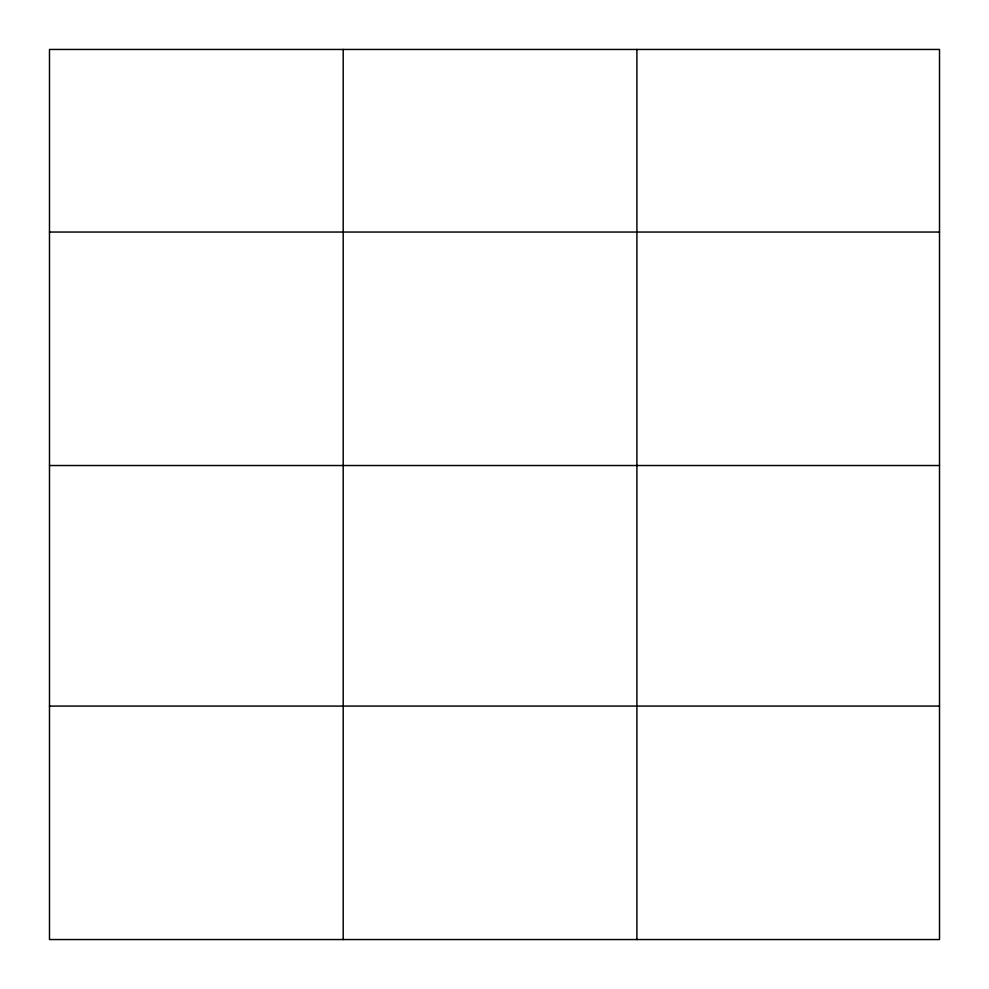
<?xml version="1.0" encoding="UTF-8"?>
<svg xmlns="http://www.w3.org/2000/svg" width="989" height="989" viewBox="0 0 989 989"><rect width="100%" height="100%" fill="white"/><g stroke="black" fill="none" stroke-linecap="round" stroke-linejoin="round"><path stroke-width="1.48" d="M939.513 465.522L939.513 49.45L49.487 49.45L49.487 939.55L939.513 939.55L939.513 465.522L49.487 465.522M49.487 232.044L939.513 232.044M49.487 706.072L939.513 706.072M636.904 49.45L636.904 939.55M343.195 49.45L343.195 939.55"/></g></svg>
